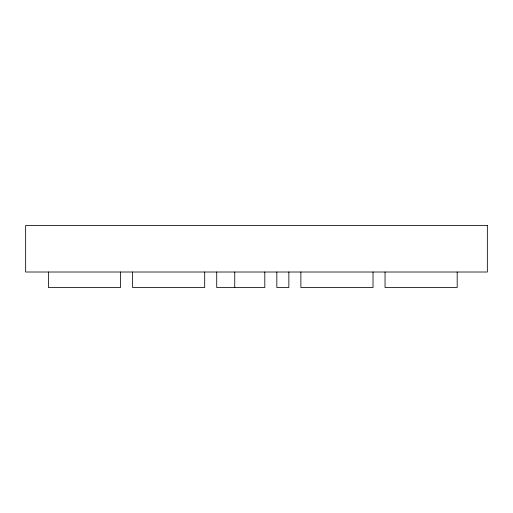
<?xml version="1.0" encoding="UTF-8"?>
<svg xmlns="http://www.w3.org/2000/svg" width="513" height="513" viewBox="0 0 513 513"><rect width="100%" height="100%" fill="white"/><g stroke="black" fill="none" stroke-linecap="round" stroke-linejoin="round"><path stroke-width="0.77" d="M457.186 272.012L457.186 287.524L385.045 287.524L385.045 272.012M373.022 272.012L373.022 287.524L300.881 287.524L300.881 272.012M288.857 272.012L288.857 287.524L276.834 287.524L276.834 272.012M264.811 272.012L264.811 287.524L216.717 287.524L216.717 272.012M234.749 272.012L234.749 287.524M204.693 272.012L204.693 287.524L132.553 287.524L132.553 272.012M120.529 272.012L120.529 287.524L48.389 287.524L48.389 272.012M487.35 225.476L25.65 225.476L25.65 272.012L487.35 272.012L487.35 225.476"/></g></svg>
